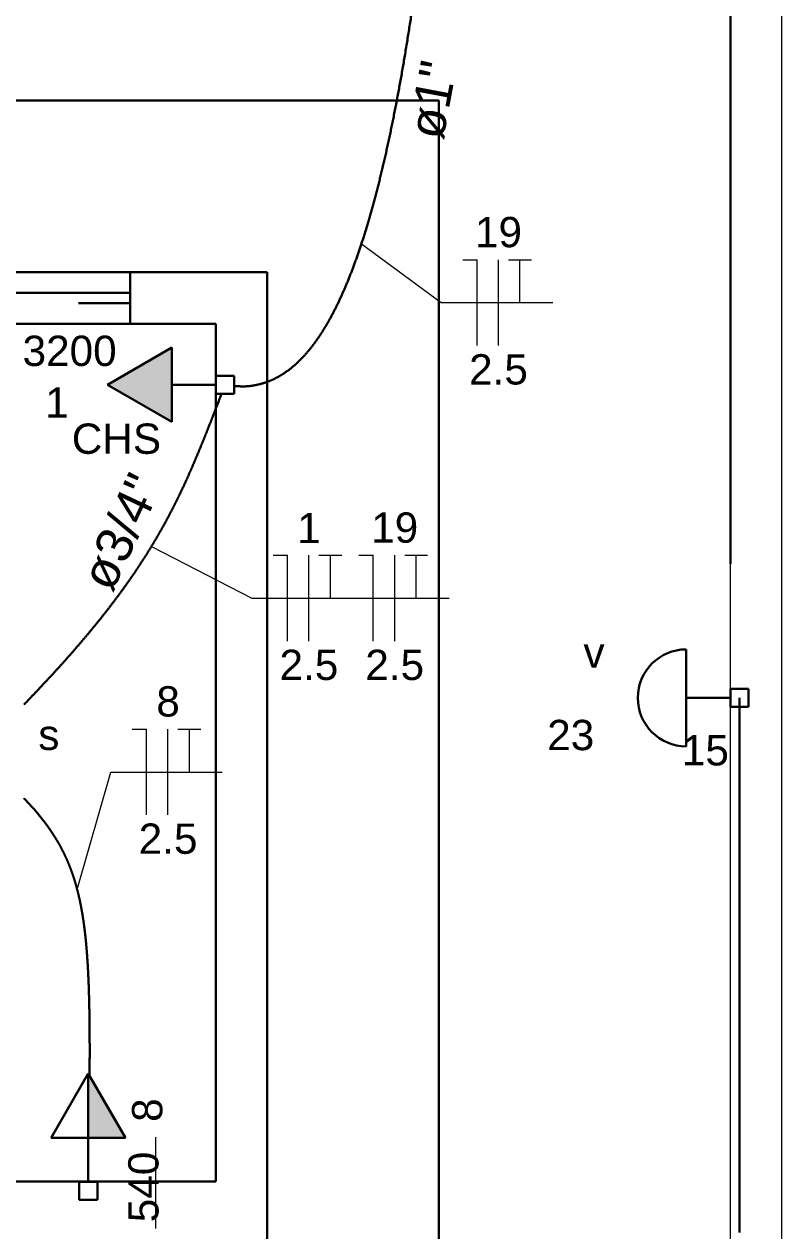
# Model space of a CAD drawing. Header units: millimetres. Extents: x 0 to 55.3, y 20.8 to 61.4.
# Drawn here: x 12.791 to 15, y 46.132 to 49.648 of the extents above; entities that cross this region are included whole.
import ezdxf

# ---------------------------------------------------------------- set-up
doc = ezdxf.new("R2010")
doc.units = ezdxf.units.MM
doc.linetypes.add('Dashed', pattern=[0.75, 0.5, -0.25])
for name, color, linetype, lineweight in [('01', 1, 'Continuous', 30), ('ARQ_-_ALV_5', 1, 'Continuous', 30), ('ARQ_-_CALÇADA', 1, 'Continuous', 30), ('ARQ_-_JANELA_2', 2, 'Continuous', 30), ('EL-Condutos', 4, 'Continuous', 30), ('EL-Fios', 2, 'Continuous', 20), ('EL-Textos_condutos', 2, 'Continuous', 20), ('EL-Textos_fios', 2, 'Continuous', 20), ('EL-Textos_pontos', 2, 'Continuous', 30), ('FINA', 8, 'Continuous', 5), ('LOTE', 7, 'Continuous', 20), ('P-SIMBOL', 3, 'Continuous', 30)]:
    doc.layers.add(name, color=color, linetype=linetype, lineweight=lineweight)
doc.styles.add('Arial', font='Arial')

msp = doc.modelspace()

# ---------------------------------------------------------------- hatches: boundary and pattern name
at = {"layer": 'P-SIMBOL', "linetype": 'Continuous'}
for points in [[(13.222402, 48.705749), (13.034902, 48.597499), (13.222402, 48.489249)], [(12.978302, 46.403199), (12.978302, 46.590699), (13.086552, 46.403199)]]:
    msp.add_hatch(color=256, dxfattribs=at).paths.add_polyline_path(points)

# ---------------------------------------------------------------- linework, layer by layer
at = {"layer": '01', "color": 1}
msp.add_line((14.850002, 51.739999), (14.850002, 48.075499), dxfattribs=at)
at = {"layer": 'ARQ_-_ALV_5'}
for p, q in [((13.100002, 48.925499), (12.200002, 48.925499)), ((13.500002, 48.925499), (13.100002, 48.925499)), ((13.500002, 46.075499), (13.500002, 48.925499)), ((12.200002, 48.775499), (13.100002, 48.775499)), ((13.350002, 48.775499), (13.100002, 48.775499)), ((13.350002, 46.275499), (13.350002, 48.775499)), ((13.350002, 46.275499), (11.950002, 46.275499))]:
    msp.add_line(p, q, dxfattribs=at)
at = {"layer": 'ARQ_-_CALÇADA', "flags": 128}
msp.add_lwpolyline([(0.150002, 35.725499), (1.000002, 35.725499), (1.000002, 48.425499), (11.300002, 48.425499), (11.300002, 49.425499), (14.000002, 49.425499), (14.000002, 34.475499), (14.850002, 34.475499)], dxfattribs=at)
at = {"layer": 'ARQ_-_JANELA_2', "linetype": 'Dashed'}
for p, q in [((13.100002, 48.775499), (13.100002, 48.925499)), ((13.100002, 48.865499), (12.200002, 48.865499)), ((12.200002, 48.835499), (13.100002, 48.835499))]:
    msp.add_line(p, q, dxfattribs=at)
at = {"layer": 'EL-Condutos', "linetype": 'Dashed', "ltscale": 7, "flags": 128}
msp.add_lwpolyline([(13.403258, 48.593786), (13.40338, 48.593779), (13.403737, 48.59376), (13.404313, 48.593729), (13.405092, 48.593688), (13.406057, 48.59364), (13.407193, 48.593584), (13.408484, 48.593523), (13.409915, 48.593458), (13.411468, 48.593391), (13.413129, 48.593322), (13.414881, 48.593255), (13.416708, 48.593189), (13.418595, 48.593127), (13.420526, 48.59307), (13.422484, 48.593019), (13.424455, 48.592976), (13.426421, 48.592943), (13.428367, 48.59292), (13.430277, 48.59291), (13.432136, 48.592914), (13.433899, 48.592932), (13.435601, 48.592965), (13.437245, 48.593011), (13.438836, 48.593072), (13.440379, 48.593145), (13.441876, 48.593232), (13.443332, 48.593331), (13.444752, 48.593443), (13.446138, 48.593567), (13.447496, 48.593702), (13.448829, 48.593849), (13.450142, 48.594006), (13.451438, 48.594174), (13.452721, 48.594352), (13.453996, 48.59454), (13.455267, 48.594738), (13.456537, 48.594945), (13.457811, 48.59516), (13.459093, 48.595384), (13.460387, 48.595616), (13.461695, 48.595856), (13.463017, 48.596104), (13.464353, 48.596359), (13.465702, 48.596623), (13.467061, 48.596895), (13.468431, 48.597174), (13.46981, 48.597463), (13.471196, 48.597759), (13.47259, 48.598064), (13.473988, 48.598377), (13.475391, 48.598699), (13.476797, 48.59903), (13.478205, 48.599369), (13.479613, 48.599718), (13.481022, 48.600075), (13.482428, 48.600441), (13.483832, 48.600817), (13.485232, 48.601201), (13.486627, 48.601595), (13.488016, 48.601999), (13.489423, 48.602419), (13.490822, 48.602849), (13.492214, 48.603288), (13.493598, 48.603737), (13.494977, 48.604196), (13.496349, 48.604664), (13.497715, 48.605142), (13.499075, 48.605628), (13.500429, 48.606124), (13.501778, 48.606629), (13.503122, 48.607143), (13.504461, 48.607666), (13.505796, 48.608198), (13.507126, 48.608739), (13.508452, 48.609289), (13.509774, 48.609847), (13.511093, 48.610414), (13.512408, 48.610989), (13.51372, 48.611573), (13.515029, 48.612165), (13.516383, 48.612787), (13.517734, 48.613419), (13.519082, 48.614059), (13.520427, 48.614708), (13.521769, 48.615365), (13.523108, 48.616031), (13.524443, 48.616706), (13.525774, 48.617389), (13.527102, 48.61808), (13.528426, 48.61878), (13.529746, 48.619488), (13.531062, 48.620204), (13.532373, 48.620928), (13.533681, 48.62166), (13.534984, 48.622401), (13.536283, 48.623149), (13.537577, 48.623905), (13.538866, 48.624669), (13.540151, 48.625441), (13.541431, 48.62622), (13.542772, 48.627048), (13.544108, 48.627885), (13.545439, 48.62873), (13.546763, 48.629583), (13.548083, 48.630445), (13.549397, 48.631314), (13.550705, 48.632191), (13.552008, 48.633076), (13.553305, 48.633968), (13.554598, 48.634868), (13.555884, 48.635776), (13.557166, 48.636691), (13.558442, 48.637614), (13.559712, 48.638543), (13.560978, 48.63948), (13.562238, 48.640424), (13.563493, 48.641375), (13.564742, 48.642332), (13.565987, 48.643297), (13.567226, 48.644268), (13.568541, 48.64531), (13.56985, 48.646359), (13.571153, 48.647416), (13.57245, 48.64848), (13.573741, 48.649551), (13.575027, 48.65063), (13.576306, 48.651715), (13.57758, 48.652807), (13.578848, 48.653906), (13.580111, 48.655011), (13.581367, 48.656123), (13.582618, 48.657242), (13.583864, 48.658367), (13.585103, 48.659498), (13.586337, 48.660635), (13.587565, 48.661779), (13.588787, 48.662929), (13.590004, 48.664085), (13.591215, 48.665246), (13.592421, 48.666413), (13.59371, 48.667674), (13.594992, 48.668941), (13.596268, 48.670215), (13.597538, 48.671495), (13.598802, 48.672781), (13.600059, 48.674074), (13.60131, 48.675372), (13.602555, 48.676676), (13.603793, 48.677986), (13.605025, 48.679302), (13.606252, 48.680624), (13.607472, 48.681951), (13.608686, 48.683284), (13.609894, 48.684622), (13.611096, 48.685966), (13.612293, 48.687315), (13.613483, 48.688669), (13.614668, 48.690028), (13.615846, 48.691392), (13.617019, 48.692761), (13.61828, 48.694245), (13.619534, 48.695735), (13.620781, 48.697231), (13.622022, 48.698731), (13.623257, 48.700237), (13.624485, 48.701749), (13.625706, 48.703265), (13.626922, 48.704787), (13.628131, 48.706313), (13.629333, 48.707845), (13.63053, 48.709381), (13.63172, 48.710923), (13.632905, 48.712469), (13.634083, 48.714019), (13.635255, 48.715574), (13.636421, 48.717134), (13.637582, 48.718698), (13.638736, 48.720266), (13.639885, 48.721839), (13.641028, 48.723415), (13.642259, 48.725127), (13.643484, 48.726844), (13.644702, 48.728566), (13.645913, 48.730292), (13.647118, 48.732023), (13.648317, 48.733758), (13.649509, 48.735497), (13.650695, 48.737241), (13.651874, 48.738989), (13.653047, 48.740742), (13.654215, 48.742498), (13.655376, 48.744259), (13.656531, 48.746023), (13.65768, 48.747791), (13.658823, 48.749564), (13.65996, 48.75134), (13.661091, 48.753119), (13.662217, 48.754903), (13.663337, 48.75669), (13.664451, 48.75848), (13.665652, 48.760425), (13.666846, 48.762373), (13.668034, 48.764325), (13.669216, 48.766281), (13.670391, 48.768241), (13.67156, 48.770205), (13.672723, 48.772172), (13.673879, 48.774143), (13.67503, 48.776118), (13.676174, 48.778096), (13.677312, 48.780078), (13.678444, 48.782063), (13.679571, 48.784052), (13.680691, 48.786044), (13.681806, 48.788039), (13.682915, 48.790037), (13.684018, 48.792038), (13.685115, 48.794043), (13.686207, 48.79605), (13.687294, 48.798061), (13.688464, 48.800242), (13.689628, 48.802426), (13.690786, 48.804613), (13.691938, 48.806804), (13.693083, 48.808998), (13.694223, 48.811195), (13.695356, 48.813395), (13.696483, 48.815598), (13.697605, 48.817805), (13.69872, 48.820014), (13.699829, 48.822226), (13.700933, 48.824441), (13.702031, 48.826659), (13.703124, 48.82888), (13.70421, 48.831104), (13.705292, 48.83333), (13.706367, 48.835559), (13.707438, 48.837791), (13.708503, 48.840025), (13.709562, 48.842261), (13.710702, 48.844683), (13.711836, 48.847107), (13.712963, 48.849534), (13.714085, 48.851964), (13.715201, 48.854397), (13.716311, 48.856832), (13.717415, 48.85927), (13.718513, 48.861711), (13.719605, 48.864154), (13.720692, 48.866599), (13.721773, 48.869048), (13.722849, 48.871498), (13.723919, 48.873951), (13.724984, 48.876407), (13.726043, 48.878864), (13.727097, 48.881324), (13.728146, 48.883787), (13.729189, 48.886251), (13.730228, 48.888718), (13.731261, 48.891187), (13.73237, 48.893853), (13.733474, 48.896522), (13.734571, 48.899194), (13.735663, 48.901868), (13.736749, 48.904544), (13.73783, 48.907222), (13.738905, 48.909903), (13.739974, 48.912586), (13.741038, 48.915271), (13.742097, 48.917958), (13.74315, 48.920647), (13.744198, 48.923338), (13.74524, 48.926032), (13.746278, 48.928727), (13.74731, 48.931425), (13.748337, 48.934124), (13.749359, 48.936825), (13.750376, 48.939529), (13.751388, 48.942234), (13.752395, 48.94494), (13.753474, 48.947857), (13.754547, 48.950775), (13.755615, 48.953696), (13.756678, 48.956619), (13.757735, 48.959543), (13.758786, 48.96247), (13.759832, 48.965398), (13.760873, 48.968328), (13.761909, 48.97126), (13.762939, 48.974194), (13.763965, 48.97713), (13.764985, 48.980067), (13.766, 48.983007), (13.767011, 48.985948), (13.768016, 48.98889), (13.769016, 48.991834), (13.770012, 48.99478), (13.771003, 48.997728), (13.771989, 49.000677), (13.77297, 49.003628), (13.774019, 49.006799), (13.775063, 49.009972), (13.776101, 49.013146), (13.777134, 49.016322), (13.778162, 49.0195), (13.779185, 49.02268), (13.780203, 49.025861), (13.781215, 49.029043), (13.782223, 49.032228), (13.783226, 49.035414), (13.784224, 49.038601), (13.785217, 49.04179), (13.786205, 49.04498), (13.787188, 49.048172), (13.788167, 49.051366), (13.789141, 49.05456), (13.790111, 49.057756), (13.791075, 49.060954), (13.792036, 49.064153), (13.792992, 49.067353), (13.794011, 49.070783), (13.795025, 49.074215), (13.796034, 49.077649), (13.797038, 49.081083), (13.798038, 49.084519), (13.799032, 49.087957), (13.800021, 49.091396), (13.801006, 49.094836), (13.801986, 49.098278), (13.802961, 49.101721), (13.803932, 49.105165), (13.804898, 49.108611), (13.805859, 49.112058), (13.806816, 49.115506), (13.807768, 49.118956), (13.808716, 49.122406), (13.80966, 49.125858), (13.810599, 49.129311), (13.811534, 49.132765), (13.812464, 49.136221), (13.813454, 49.139915), (13.814439, 49.143611), (13.815419, 49.147308), (13.816395, 49.151006), (13.817366, 49.154706), (13.818332, 49.158407), (13.819294, 49.162109), (13.820251, 49.165812), (13.821203, 49.169516), (13.822151, 49.173221), (13.823095, 49.176928), (13.824034, 49.180636), (13.824969, 49.184344), (13.825899, 49.188054), (13.826825, 49.191765), (13.827747, 49.195477), (13.828665, 49.19919), (13.829579, 49.202904), (13.830488, 49.206619), (13.831393, 49.210335), (13.832354, 49.214299), (13.833311, 49.218264), (13.834262, 49.22223), (13.83521, 49.226196), (13.836152, 49.230164), (13.837091, 49.234133), (13.838025, 49.238103), (13.838954, 49.242074), (13.83988, 49.246046), (13.840801, 49.250019), (13.841718, 49.253993), (13.84263, 49.257968), (13.843539, 49.261944), (13.844443, 49.265921), (13.845343, 49.269899), (13.846239, 49.273878), (13.847132, 49.277857), (13.84802, 49.281838), (13.848904, 49.285819), (13.849784, 49.289801), (13.850716, 49.294039), (13.851644, 49.298278), (13.852568, 49.302517), (13.853487, 49.306758), (13.854402, 49.310999), (13.855313, 49.315242), (13.85622, 49.319485), (13.857123, 49.323729), (13.858021, 49.327974), (13.858915, 49.33222), (13.859806, 49.336466), (13.860692, 49.340714), (13.861574, 49.344962), (13.862453, 49.349212), (13.863327, 49.353462), (13.864198, 49.357712), (13.865064, 49.361964), (13.865927, 49.366216), (13.866787, 49.370469), (13.867642, 49.374723), (13.868546, 49.37924), (13.869446, 49.383758), (13.870342, 49.388276), (13.871234, 49.392795), (13.872121, 49.397315), (13.873005, 49.401836), (13.873885, 49.406358), (13.87476, 49.41088), (13.875632, 49.415403), (13.8765, 49.419927), (13.877364, 49.424452), (13.878224, 49.428977), (13.879081, 49.433503), (13.879933, 49.43803), (13.880782, 49.442558), (13.881628, 49.447086), (13.882469, 49.451615), (13.883307, 49.456144), (13.884141, 49.460674), (13.884972, 49.465205), (13.885848, 49.470006), (13.886721, 49.474808), (13.887589, 49.47961), (13.888453, 49.484414), (13.889314, 49.489217), (13.890171, 49.494022), (13.891024, 49.498827), (13.891873, 49.503633), (13.892718, 49.50844), (13.89356, 49.513247), (13.894398, 49.518055), (13.895233, 49.522863), (13.896063, 49.527672), (13.896891, 49.532482), (13.897714, 49.537292), (13.898534, 49.542103), (13.899351, 49.546914), (13.900164, 49.551726), (13.900973, 49.556539), (13.901779, 49.561352), (13.902628, 49.566442), (13.903473, 49.571533), (13.904314, 49.576624), (13.905152, 49.581716), (13.905986, 49.586809), (13.906816, 49.591902), (13.907643, 49.596996), (13.908465, 49.60209), (13.909285, 49.607185), (13.910101, 49.612281), (13.910913, 49.617377), (13.911722, 49.622474), (13.912527, 49.627571), (13.913329, 49.632669), (13.914127, 49.637767), (13.914922, 49.642866), (13.915714, 49.647966), (13.916503, 49.653066), (13.917288, 49.658167), (13.918069, 49.663268), (13.918891, 49.668654), (13.919709, 49.674039), (13.920524, 49.679426), (13.921335, 49.684812), (13.922142, 49.6902), (13.922946, 49.695588), (13.923747, 49.700976), (13.924544, 49.706365), (13.925337, 49.711754), (13.926127, 49.717144), (13.926914, 49.722534), (13.927698, 49.727925), (13.928478, 49.733316), (13.929255, 49.738707), (13.930028, 49.744098), (13.930798, 49.74949), (13.931565, 49.754882), (13.932329, 49.760274), (13.93309, 49.765666), (13.933847, 49.771058), (13.934642, 49.776741), (13.935433, 49.782423), (13.936221, 49.788106), (13.937006, 49.793789), (13.937787, 49.799472), (13.938564, 49.805156), (13.939339, 49.810841), (13.94011, 49.816526), (13.940878, 49.822212), (13.941642, 49.827899), (13.942404, 49.833586), (13.943162, 49.839275), (13.943917, 49.844965), (13.944669, 49.850655), (13.945418, 49.856347), (13.946164, 49.86204), (13.946907, 49.867735), (13.947647, 49.873431), (13.948384, 49.879128), (13.949118, 49.884827), (13.949887, 49.890823), (13.950653, 49.896822), (13.951416, 49.902821), (13.952176, 49.908821), (13.952932, 49.914822), (13.953685, 49.920823), (13.954435, 49.926824), (13.955182, 49.932824), (13.955925, 49.938823), (13.956665, 49.944822), (13.957402, 49.950819), (13.958136, 49.956814), (13.958866, 49.962808), (13.959593, 49.968799), (13.960317, 49.974787), (13.961038, 49.980772), (13.961755, 49.986754), (13.962469, 49.992733), (13.96318, 49.998707), (13.963888, 50.004678), (13.964627, 50.010944), (13.965363, 50.017207), (13.966096, 50.023467), (13.966826, 50.029726), (13.967552, 50.035985), (13.968276, 50.042245), (13.968996, 50.048508), (13.969714, 50.054774), (13.970429, 50.061045), (13.971142, 50.067323), (13.971852, 50.073608), (13.97256, 50.079902), (13.973266, 50.086205), (13.97397, 50.09252), (13.974673, 50.098848), (13.975373, 50.105189), (13.976072, 50.111545), (13.976769, 50.117917), (13.977465, 50.124307), (13.97816, 50.130716), (13.978888, 50.137458), (13.979614, 50.144218), (13.980338, 50.150989), (13.981059, 50.157767), (13.981778, 50.164547), (13.982493, 50.171324), (13.983205, 50.178093), (13.983913, 50.184848), (13.984616, 50.191585), (13.985315, 50.198299), (13.986008, 50.204984), (13.986695, 50.211636), (13.987377, 50.21825), (13.988051, 50.22482), (13.988719, 50.231342), (13.98938, 50.23781), (13.990033, 50.244219), (13.990678, 50.250565), (13.991314, 50.256842), (13.991942, 50.263046), (13.992589, 50.269464), (13.993228, 50.275815), (13.99386, 50.282121), (13.994488, 50.288401), (13.995111, 50.294674), (13.995734, 50.300962), (13.996356, 50.307285), (13.99698, 50.313662), (13.997607, 50.320114), (13.99824, 50.32666), (13.99888, 50.333322), (13.999529, 50.340119), (14.000188, 50.347071), (14.000859, 50.354198), (14.001544, 50.361521), (14.002244, 50.369059), (14.002962, 50.376833), (14.003699, 50.384864), (14.004457, 50.39317), (14.005237, 50.401772), (14.006078, 50.411093), (14.006938, 50.420679), (14.007812, 50.430451), (14.008691, 50.440328), (14.00957, 50.450229), (14.010441, 50.460075), (14.011298, 50.469784), (14.012134, 50.479276), (14.012942, 50.488471), (14.013716, 50.497288), (14.014448, 50.505647), (14.015132, 50.513468), (14.015761, 50.52067), (14.016328, 50.527173), (14.016826, 50.532896), (14.017249, 50.537758), (14.01759, 50.54168), (14.017842, 50.544581), (14.017998, 50.546381), (14.018052, 50.546999)], dxfattribs=at)
at = {"layer": 'EL-Condutos', "linetype": 'Continuous', "flags": 128}
for points in [[(12.791012, 47.665876), (12.793373, 47.6683), (12.79565, 47.670642), (12.797851, 47.672908), (12.799979, 47.675104), (12.802041, 47.677235), (12.804043, 47.679307), (12.805989, 47.681326), (12.807886, 47.683297), (12.809738, 47.685225), (12.811552, 47.687117), (12.813333, 47.688977), (12.815087, 47.690813), (12.816819, 47.692628), (12.818535, 47.69443), (12.82024, 47.696223), (12.821941, 47.698013), (12.823641, 47.699806), (12.825348, 47.701607), (12.827066, 47.703423), (12.828802, 47.705258), (12.830485, 47.707039), (12.832188, 47.708842), (12.833908, 47.710665), (12.835646, 47.712507), (12.837398, 47.714367), (12.839165, 47.716243), (12.840944, 47.718133), (12.842734, 47.720037), (12.844534, 47.721953), (12.846342, 47.72388), (12.848156, 47.725816), (12.849977, 47.727759), (12.851801, 47.729709), (12.853628, 47.731664), (12.855456, 47.733622), (12.857283, 47.735583), (12.85911, 47.737544), (12.860933, 47.739504), (12.862751, 47.741462), (12.864564, 47.743417), (12.866295, 47.745287), (12.86802, 47.747152), (12.869739, 47.749013), (12.871453, 47.750871), (12.873161, 47.752726), (12.874864, 47.754578), (12.876562, 47.756428), (12.878257, 47.758276), (12.879947, 47.760122), (12.881634, 47.761967), (12.883317, 47.763811), (12.884998, 47.765654), (12.886676, 47.767498), (12.888352, 47.769341), (12.890027, 47.771185), (12.891699, 47.77303), (12.893371, 47.774876), (12.895042, 47.776723), (12.896712, 47.778573), (12.898382, 47.780424), (12.899984, 47.782203), (12.901587, 47.783984), (12.903189, 47.785767), (12.904791, 47.787553), (12.906393, 47.78934), (12.907995, 47.79113), (12.909596, 47.792921), (12.911197, 47.794715), (12.912798, 47.79651), (12.914397, 47.798307), (12.915996, 47.800105), (12.917595, 47.801906), (12.919192, 47.803707), (12.920788, 47.80551), (12.922383, 47.807314), (12.923977, 47.809119), (12.92557, 47.810926), (12.927161, 47.812733), (12.928751, 47.814542), (12.930339, 47.816351), (12.931861, 47.818088), (12.933382, 47.819826), (12.934902, 47.821565), (12.93642, 47.823305), (12.937937, 47.825045), (12.939452, 47.826786), (12.940966, 47.828529), (12.942478, 47.830272), (12.943989, 47.832016), (12.945498, 47.833761), (12.947006, 47.835506), (12.948512, 47.837253), (12.950018, 47.839001), (12.951521, 47.84075), (12.953024, 47.8425), (12.954525, 47.844251), (12.956025, 47.846004), (12.957523, 47.847757), (12.95902, 47.849512), (12.960516, 47.851268), (12.961952, 47.852956), (12.963387, 47.854645), (12.964821, 47.856336), (12.966253, 47.858027), (12.967684, 47.85972), (12.969114, 47.861413), (12.970543, 47.863108), (12.97197, 47.864805), (12.973397, 47.866502), (12.974822, 47.8682), (12.976245, 47.8699), (12.977668, 47.8716), (12.979089, 47.873302), (12.980508, 47.875005), (12.981927, 47.876709), (12.983344, 47.878414), (12.984759, 47.88012), (12.986174, 47.881828), (12.987587, 47.883536), (12.988998, 47.885246), (12.990354, 47.886891), (12.991709, 47.888538), (12.993063, 47.890185), (12.994415, 47.891834), (12.995766, 47.893483), (12.997116, 47.895134), (12.998464, 47.896785), (12.999811, 47.898438), (13.001157, 47.900092), (13.002501, 47.901747), (13.003844, 47.903403), (13.005185, 47.90506), (13.006525, 47.906718), (13.007864, 47.908377), (13.009201, 47.910038), (13.010537, 47.911699), (13.011872, 47.913362), (13.013205, 47.915026), (13.014537, 47.91669), (13.015867, 47.918356), (13.017147, 47.919962), (13.018426, 47.921568), (13.019703, 47.923176), (13.020979, 47.924785), (13.022253, 47.926394), (13.023527, 47.928005), (13.024798, 47.929617), (13.026069, 47.93123), (13.027338, 47.932844), (13.028606, 47.934459), (13.029872, 47.936075), (13.031137, 47.937693), (13.032401, 47.939311), (13.033663, 47.94093), (13.034924, 47.942551), (13.036183, 47.944173), (13.037441, 47.945795), (13.038698, 47.947419), (13.039953, 47.949044), (13.041206, 47.95067), (13.042414, 47.95224), (13.043621, 47.95381), (13.044826, 47.955382), (13.046029, 47.956954), (13.047232, 47.958528), (13.048433, 47.960102), (13.049632, 47.961678), (13.05083, 47.963255), (13.052027, 47.964832), (13.053223, 47.966411), (13.054417, 47.967991), (13.055609, 47.969572), (13.0568, 47.971154), (13.05799, 47.972737), (13.059179, 47.974321), (13.060365, 47.975907), (13.061551, 47.977493), (13.062735, 47.97908), (13.063917, 47.980669), (13.065098, 47.982258), (13.066238, 47.983795), (13.067377, 47.985333), (13.068514, 47.986872), (13.069649, 47.988412), (13.070783, 47.989953), (13.071916, 47.991495), (13.073048, 47.993038), (13.074178, 47.994582), (13.075306, 47.996127), (13.076434, 47.997673), (13.077559, 47.999221), (13.078684, 48.000769), (13.079807, 48.002318), (13.080928, 48.003868), (13.082048, 48.00542), (13.083167, 48.006972), (13.084284, 48.008525), (13.085399, 48.01008), (13.086514, 48.011635), (13.087626, 48.013192), (13.088702, 48.0147), (13.089777, 48.016209), (13.09085, 48.017719), (13.091921, 48.01923), (13.092992, 48.020742), (13.09406, 48.022255), (13.095128, 48.023769), (13.096194, 48.025284), (13.097258, 48.0268), (13.098321, 48.028317), (13.099383, 48.029835), (13.100443, 48.031354), (13.101502, 48.032874), (13.10256, 48.034395), (13.103615, 48.035917), (13.10467, 48.03744), (13.105723, 48.038964), (13.106774, 48.040489), (13.107824, 48.042015), (13.108873, 48.043542), (13.109889, 48.045025), (13.110903, 48.046508), (13.111917, 48.047993), (13.112928, 48.049479), (13.113939, 48.050965), (13.114948, 48.052453), (13.115955, 48.053941), (13.116961, 48.055431), (13.117966, 48.056921), (13.118969, 48.058413), (13.119971, 48.059905), (13.120971, 48.061398), (13.12197, 48.062892), (13.122967, 48.064388), (13.123963, 48.065884), (13.124958, 48.067381), (13.125951, 48.068879), (13.126943, 48.070378), (13.127933, 48.071879), (13.128921, 48.07338), (13.129881, 48.074841), (13.13084, 48.076303), (13.131798, 48.077766), (13.132753, 48.079229), (13.133708, 48.080694), (13.134661, 48.08216), (13.135613, 48.083626), (13.136563, 48.085094), (13.137512, 48.086562), (13.138459, 48.088031), (13.139405, 48.089502), (13.14035, 48.090973), (13.141293, 48.092445), (13.142235, 48.093918), (13.143175, 48.095392), (13.144114, 48.096867), (13.145051, 48.098343), (13.145987, 48.099819), (13.146921, 48.101297), (13.147854, 48.102776), (13.148762, 48.104219), (13.14967, 48.105662), (13.150575, 48.107107), (13.151479, 48.108553), (13.152382, 48.109999), (13.153284, 48.111447), (13.154184, 48.112895), (13.155082, 48.114344), (13.155979, 48.115794), (13.156875, 48.117245), (13.15777, 48.118696), (13.158662, 48.120149), (13.159554, 48.121603), (13.160444, 48.123057), (13.161333, 48.124512), (13.16222, 48.125968), (13.163106, 48.127425), (13.16399, 48.128883), (13.164873, 48.130342), (13.165754, 48.131801), (13.166615, 48.13323), (13.167474, 48.134659), (13.168332, 48.136089), (13.169189, 48.13752), (13.170044, 48.138952), (13.170898, 48.140385), (13.17175, 48.141818), (13.172602, 48.143252), (13.173451, 48.144687), (13.174299, 48.146123), (13.175146, 48.14756), (13.175992, 48.148998), (13.176836, 48.150436), (13.177678, 48.151875), (13.17852, 48.153315), (13.17936, 48.154756), (13.180198, 48.156198), (13.181035, 48.15764), (13.181871, 48.159083), (13.182705, 48.160527), (13.183522, 48.161945), (13.184338, 48.163363), (13.185152, 48.164783), (13.185965, 48.166202), (13.186777, 48.167623), (13.187587, 48.169045), (13.188396, 48.170467), (13.189204, 48.17189), (13.19001, 48.173314), (13.190815, 48.174738), (13.191618, 48.176163), (13.192421, 48.177589), (13.193221, 48.179016), (13.194021, 48.180444), (13.194819, 48.181872), (13.195616, 48.183301), (13.196411, 48.184731), (13.197205, 48.186162), (13.197998, 48.187593), (13.198789, 48.189025), (13.199566, 48.190436), (13.200343, 48.191846), (13.201117, 48.193258), (13.201891, 48.194671), (13.202663, 48.196084), (13.203434, 48.197498), (13.204204, 48.198912), (13.204972, 48.200327), (13.205739, 48.201743), (13.206504, 48.20316), (13.207269, 48.204578), (13.208032, 48.205996), (13.208794, 48.207414), (13.209554, 48.208834), (13.210313, 48.210254), (13.211071, 48.211675), (13.211827, 48.213097), (13.212583, 48.214519), (13.213336, 48.215942), (13.214089, 48.217366), (13.214831, 48.218772), (13.215572, 48.220179), (13.216311, 48.221587), (13.217049, 48.222996), (13.217786, 48.224405), (13.218521, 48.225815), (13.219256, 48.227225), (13.219989, 48.228636), (13.220721, 48.230048), (13.221451, 48.23146), (13.22218, 48.232874), (13.222908, 48.234287), (13.223635, 48.235702), (13.224361, 48.237117), (13.225085, 48.238532), (13.225808, 48.239948), (13.22653, 48.241365), (13.227251, 48.242783), (13.22797, 48.244201), (13.228688, 48.24562), (13.229399, 48.247026), (13.230108, 48.248433), (13.230816, 48.249841), (13.231522, 48.251249), (13.232228, 48.252657), (13.232932, 48.254067), (13.233635, 48.255477), (13.234337, 48.256887), (13.235038, 48.258298), (13.235738, 48.25971), (13.236436, 48.261122), (13.237133, 48.262535), (13.237829, 48.263949), (13.238524, 48.265363), (13.239218, 48.266777), (13.239911, 48.268192), (13.240602, 48.269608), (13.241292, 48.271024), (13.241982, 48.272441), (13.242669, 48.273859), (13.243352, 48.275268), (13.244034, 48.276679), (13.244715, 48.278089), (13.245394, 48.279501), (13.246072, 48.280913), (13.246749, 48.282325), (13.247426, 48.283738), (13.248101, 48.285151), (13.248774, 48.286565), (13.249447, 48.28798), (13.250119, 48.289395), (13.25079, 48.29081), (13.251459, 48.292226), (13.252127, 48.293643), (13.252795, 48.29506), (13.253461, 48.296478), (13.254126, 48.297896), (13.25479, 48.299314), (13.255454, 48.300734), (13.256116, 48.302153), (13.256775, 48.30357), (13.257433, 48.304987), (13.25809, 48.306405), (13.258747, 48.307823), (13.259402, 48.309241), (13.260056, 48.31066), (13.260709, 48.31208), (13.261361, 48.3135), (13.262013, 48.31492), (13.262663, 48.316341), (13.263312, 48.317762), (13.26396, 48.319184), (13.264607, 48.320606), (13.265253, 48.322029), (13.265898, 48.323452), (13.266542, 48.324876), (13.267186, 48.3263), (13.267828, 48.327724), (13.268469, 48.329149), (13.269109, 48.330574), (13.269749, 48.332002), (13.270388, 48.333429), (13.271026, 48.334857), (13.271663, 48.336285), (13.2723, 48.337714), (13.272935, 48.339143), (13.273569, 48.340573), (13.274203, 48.342003), (13.274835, 48.343433), (13.275467, 48.344864), (13.276097, 48.346295), (13.276727, 48.347726), (13.277356, 48.349158), (13.277984, 48.350591), (13.278611, 48.352024), (13.279237, 48.353457), (13.279863, 48.35489), (13.280487, 48.356324), (13.281111, 48.357759), (13.281734, 48.359194), (13.282359, 48.360635), (13.282983, 48.362076), (13.283606, 48.363518), (13.284228, 48.364961), (13.284849, 48.366404), (13.28547, 48.367847), (13.286089, 48.36929), (13.286708, 48.370734), (13.287326, 48.372178), (13.287943, 48.373622), (13.28856, 48.375067), (13.289175, 48.376512), (13.28979, 48.377957), (13.290404, 48.379403), (13.291018, 48.380849), (13.29163, 48.382295), (13.292242, 48.383741), (13.292853, 48.385188), (13.293463, 48.386634), (13.294072, 48.388082), (13.294685, 48.38954), (13.295298, 48.390998), (13.295909, 48.392456), (13.29652, 48.393915), (13.29713, 48.395374), (13.29774, 48.396834), (13.298349, 48.398294), (13.298957, 48.399754), (13.299564, 48.401214), (13.300171, 48.402675), (13.300777, 48.404136), (13.301383, 48.405598), (13.301988, 48.40706), (13.302592, 48.408523), (13.303196, 48.409986), (13.303799, 48.41145), (13.304402, 48.412914), (13.305004, 48.414378), (13.305606, 48.415844), (13.306207, 48.417309), (13.306814, 48.418791), (13.307421, 48.420274), (13.308026, 48.421756), (13.308632, 48.423239), (13.309237, 48.424723), (13.309841, 48.426206), (13.310444, 48.42769), (13.311047, 48.429174), (13.31165, 48.430657), (13.312251, 48.432141), (13.312852, 48.433624), (13.313452, 48.435107), (13.314051, 48.436589), (13.314649, 48.438071), (13.315247, 48.439553), (13.315844, 48.441034), (13.316439, 48.442514), (13.317034, 48.443993), (13.317628, 48.445471), (13.318221, 48.446948), (13.318821, 48.448444), (13.31942, 48.44994), (13.320019, 48.451434), (13.320616, 48.452929), (13.321214, 48.454424), (13.32181, 48.455919), (13.322407, 48.457415), (13.323004, 48.458912), (13.3236, 48.46041), (13.324197, 48.46191), (13.324793, 48.463412), (13.325391, 48.464916), (13.325988, 48.466423), (13.326587, 48.467933), (13.327186, 48.469446), (13.327786, 48.470962), (13.328387, 48.472482), (13.328989, 48.474007), (13.329593, 48.475535), (13.330198, 48.477069), (13.330814, 48.478632), (13.331431, 48.4802), (13.332049, 48.48177), (13.332667, 48.483342), (13.333286, 48.484915), (13.333903, 48.486486), (13.334519, 48.488056), (13.335134, 48.489623), (13.335746, 48.491185), (13.336356, 48.492742), (13.336963, 48.494292), (13.337567, 48.495834), (13.338167, 48.497367), (13.338762, 48.498889), (13.339353, 48.500401), (13.339939, 48.501899), (13.340518, 48.503384), (13.341092, 48.504853), (13.341659, 48.506307), (13.342219, 48.507742), (13.342783, 48.509187), (13.34334, 48.510617), (13.343893, 48.512037), (13.344444, 48.513452), (13.344994, 48.514865), (13.345546, 48.516281), (13.3461, 48.517706), (13.346658, 48.519143), (13.347223, 48.520598), (13.347797, 48.522074), (13.34838, 48.523577), (13.348975, 48.52511), (13.349583, 48.526679), (13.350207, 48.528288), (13.350848, 48.529942), (13.351507, 48.531645), (13.352187, 48.533402), (13.35289, 48.535217), (13.353617, 48.537095), (13.354369, 48.53904), (13.355165, 48.541098), (13.355983, 48.543214), (13.356816, 48.545369), (13.357658, 48.547547), (13.358502, 48.54973), (13.35934, 48.551899), (13.360166, 48.554038), (13.360974, 48.556129), (13.361756, 48.558153), (13.362506, 48.560095), (13.363217, 48.561935), (13.363882, 48.563656), (13.364494, 48.565241), (13.365046, 48.566672), (13.365532, 48.567931), (13.365945, 48.569), (13.366278, 48.569863), (13.366525, 48.570501), (13.366678, 48.570897), (13.36673, 48.571033)], [(14.876302, 46.127701), (14.876302, 46.135078), (14.876302, 46.14284), (14.876302, 46.150603), (14.876302, 46.158365), (14.876302, 46.166128), (14.876302, 46.17389), (14.876302, 46.181652), (14.876302, 46.189415), (14.876302, 46.197177), (14.876302, 46.20494), (14.876302, 46.212702), (14.876302, 46.220465), (14.876302, 46.228227), (14.876302, 46.23599), (14.876302, 46.243752), (14.876302, 46.251515), (14.876302, 46.259278), (14.876302, 46.267041), (14.876302, 46.274804), (14.876302, 46.282567), (14.876302, 46.29033), (14.876302, 46.298534), (14.876302, 46.306738), (14.876302, 46.314942), (14.876302, 46.323147), (14.876302, 46.331351), (14.876302, 46.339555), (14.876302, 46.347759), (14.876302, 46.355963), (14.876302, 46.364167), (14.876302, 46.372371), (14.876302, 46.380575), (14.876302, 46.388778), (14.876302, 46.396982), (14.876302, 46.405185), (14.876302, 46.413387), (14.876302, 46.42159), (14.876302, 46.429792), (14.876302, 46.437994), (14.876302, 46.446195), (14.876302, 46.454396), (14.876302, 46.463092), (14.876302, 46.471788), (14.876302, 46.480483), (14.876302, 46.489178), (14.876302, 46.497873), (14.876302, 46.506568), (14.876302, 46.515263), (14.876302, 46.523959), (14.876302, 46.532655), (14.876302, 46.541352), (14.876302, 46.550049), (14.876302, 46.558747), (14.876302, 46.567446), (14.876302, 46.576145), (14.876302, 46.584846), (14.876302, 46.593549), (14.876302, 46.602252), (14.876302, 46.610957), (14.876302, 46.619663), (14.876302, 46.628371), (14.876302, 46.637632), (14.876302, 46.646894), (14.876302, 46.656158), (14.876302, 46.665422), (14.876302, 46.674686), (14.876302, 46.683949), (14.876302, 46.693212), (14.876302, 46.702474), (14.876302, 46.711734), (14.876302, 46.720992), (14.876302, 46.730247), (14.876302, 46.7395), (14.876302, 46.748748), (14.876302, 46.757993), (14.876302, 46.767233), (14.876302, 46.776468), (14.876302, 46.785698), (14.876302, 46.794922), (14.876302, 46.804139), (14.876302, 46.81335), (14.876302, 46.823156), (14.876302, 46.832955), (14.876302, 46.84275), (14.876302, 46.852542), (14.876302, 46.862333), (14.876302, 46.872126), (14.876302, 46.881922), (14.876302, 46.891723), (14.876302, 46.901532), (14.876302, 46.911349), (14.876302, 46.921176), (14.876302, 46.931017), (14.876302, 46.940872), (14.876302, 46.950744), (14.876302, 46.960634), (14.876302, 46.970544), (14.876302, 46.980477), (14.876302, 46.990434), (14.876302, 47.000417), (14.876302, 47.010427), (14.876302, 47.021139), (14.876302, 47.031878), (14.876302, 47.042634), (14.876302, 47.053402), (14.876302, 47.064171), (14.876302, 47.074936), (14.876302, 47.085687), (14.876302, 47.096418), (14.876302, 47.107119), (14.876302, 47.117785), (14.876302, 47.128405), (14.876302, 47.138974), (14.876302, 47.149482), (14.876302, 47.159922), (14.876302, 47.170287), (14.876302, 47.180568), (14.876302, 47.190757), (14.876302, 47.200847), (14.876302, 47.21083), (14.876302, 47.220698), (14.876302, 47.231107), (14.876302, 47.241409), (14.876302, 47.251635), (14.876302, 47.261819), (14.876302, 47.271991), (14.876302, 47.282185), (14.876302, 47.292432), (14.876302, 47.302766), (14.876302, 47.313218), (14.876302, 47.323821), (14.876302, 47.334607), (14.876302, 47.345609), (14.876302, 47.356858), (14.876302, 47.368388), (14.876302, 47.38023), (14.876302, 47.392416), (14.876302, 47.40498), (14.876302, 47.417953), (14.876302, 47.431368), (14.876302, 47.445257), (14.876302, 47.460629), (14.876302, 47.476445), (14.876302, 47.492573), (14.876302, 47.50888), (14.876302, 47.525231), (14.876302, 47.541493), (14.876302, 47.557534), (14.876302, 47.573219), (14.876302, 47.588416), (14.876302, 47.60299), (14.876302, 47.61681), (14.876302, 47.629741), (14.876302, 47.64165), (14.876302, 47.652404), (14.876302, 47.661869), (14.876302, 47.669912), (14.876302, 47.6764), (14.876302, 47.681199), (14.876302, 47.684177), (14.876302, 47.685199)], [(12.791098, 47.392891), (12.791947, 47.39199), (12.792804, 47.391079), (12.793639, 47.390189), (12.794485, 47.389288), (12.795338, 47.388376), (12.7962, 47.387454), (12.797069, 47.386523), (12.797944, 47.385583), (12.798825, 47.384636), (12.799712, 47.383681), (12.800602, 47.38272), (12.801496, 47.381753), (12.802393, 47.380781), (12.803292, 47.379804), (12.804192, 47.378824), (12.805093, 47.377841), (12.805994, 47.376855), (12.806894, 47.375868), (12.807792, 47.374879), (12.808689, 47.37389), (12.809582, 47.372902), (12.810472, 47.371915), (12.811328, 47.370961), (12.812181, 47.370009), (12.813029, 47.369058), (12.813874, 47.368109), (12.814716, 47.36716), (12.815555, 47.366212), (12.81639, 47.365264), (12.817222, 47.364317), (12.818052, 47.36337), (12.818879, 47.362422), (12.819703, 47.361475), (12.820525, 47.360527), (12.821345, 47.359579), (12.822164, 47.35863), (12.82298, 47.35768), (12.823795, 47.356729), (12.824608, 47.355776), (12.82542, 47.354822), (12.826231, 47.353867), (12.827041, 47.352909), (12.827827, 47.351977), (12.828612, 47.351044), (12.829397, 47.350108), (12.83018, 47.349171), (12.830963, 47.348232), (12.831744, 47.347291), (12.832525, 47.346349), (12.833304, 47.345405), (12.834082, 47.344459), (12.834859, 47.343512), (12.835635, 47.342563), (12.836409, 47.341613), (12.837182, 47.340661), (12.837953, 47.339708), (12.838723, 47.338753), (12.839491, 47.337797), (12.840258, 47.33684), (12.841023, 47.335882), (12.841786, 47.334922), (12.842547, 47.333961), (12.843288, 47.333023), (12.844027, 47.332084), (12.844764, 47.331143), (12.845499, 47.330202), (12.846233, 47.329259), (12.846964, 47.328315), (12.847694, 47.32737), (12.848423, 47.326424), (12.849149, 47.325477), (12.849874, 47.324528), (12.850597, 47.323578), (12.851318, 47.322627), (12.852037, 47.321675), (12.852754, 47.320721), (12.85347, 47.319766), (12.854184, 47.31881), (12.854896, 47.317852), (12.855606, 47.316893), (12.856315, 47.315932), (12.857022, 47.314971), (12.857713, 47.314027), (12.858402, 47.313081), (12.85909, 47.312135), (12.859776, 47.311187), (12.86046, 47.310237), (12.861142, 47.309286), (12.861822, 47.308334), (12.862501, 47.307381), (12.863178, 47.306426), (12.863853, 47.30547), (12.864526, 47.304513), (12.865197, 47.303554), (12.865867, 47.302594), (12.866534, 47.301633), (12.8672, 47.30067), (12.867864, 47.299706), (12.868526, 47.298741), (12.869185, 47.297774), (12.869843, 47.296806), (12.870499, 47.295837), (12.871144, 47.29488), (12.871786, 47.293922), (12.872427, 47.292963), (12.873066, 47.292002), (12.873702, 47.29104), (12.874337, 47.290077), (12.87497, 47.289113), (12.875601, 47.288147), (12.87623, 47.28718), (12.876856, 47.286212), (12.877481, 47.285242), (12.878104, 47.284272), (12.878725, 47.283299), (12.879343, 47.282326), (12.87996, 47.281351), (12.880575, 47.280375), (12.881187, 47.279398), (12.881798, 47.278419), (12.882406, 47.277439), (12.883013, 47.276458), (12.883612, 47.275484), (12.884209, 47.274509), (12.884804, 47.273532), (12.885397, 47.272554), (12.885988, 47.271574), (12.886576, 47.270594), (12.887163, 47.269612), (12.887748, 47.268629), (12.88833, 47.267645), (12.88891, 47.266659), (12.889489, 47.265672), (12.890065, 47.264684), (12.890639, 47.263695), (12.89121, 47.262704), (12.89178, 47.261712), (12.892348, 47.260719), (12.892913, 47.259725), (12.893476, 47.25873), (12.894037, 47.257733), (12.894596, 47.256735), (12.895151, 47.255738), (12.895704, 47.254739), (12.896255, 47.25374), (12.896804, 47.252739), (12.89735, 47.251737), (12.897895, 47.250734), (12.898437, 47.24973), (12.898977, 47.248724), (12.899515, 47.247717), (12.90005, 47.246709), (12.900583, 47.2457), (12.901114, 47.24469), (12.901643, 47.243678), (12.90217, 47.242666), (12.902694, 47.241652), (12.903216, 47.240637), (12.903736, 47.239621), (12.904253, 47.238604), (12.904769, 47.237585), (12.905282, 47.236566), (12.905795, 47.23554), (12.906305, 47.234514), (12.906814, 47.233486), (12.90732, 47.232458), (12.907824, 47.231428), (12.908325, 47.230397), (12.908824, 47.229365), (12.909321, 47.228332), (12.909816, 47.227298), (12.910308, 47.226262), (12.910798, 47.225226), (12.911286, 47.224188), (12.911771, 47.22315), (12.912254, 47.22211), (12.912735, 47.221069), (12.913214, 47.220028), (12.91369, 47.218985), (12.914164, 47.217941), (12.914635, 47.216896), (12.915104, 47.21585), (12.915576, 47.214791), (12.916046, 47.213732), (12.916513, 47.212671), (12.916978, 47.211609), (12.917441, 47.210547), (12.917901, 47.209483), (12.918359, 47.208418), (12.918814, 47.207352), (12.919267, 47.206285), (12.919718, 47.205218), (12.920167, 47.204149), (12.920613, 47.203079), (12.921056, 47.202008), (12.921498, 47.200937), (12.921937, 47.199864), (12.922373, 47.19879), (12.922808, 47.197716), (12.92324, 47.19664), (12.92367, 47.195564), (12.924097, 47.194487), (12.924529, 47.19339), (12.924959, 47.192292), (12.925387, 47.191193), (12.925812, 47.190093), (12.926235, 47.188992), (12.926655, 47.187891), (12.927073, 47.186788), (12.927489, 47.185684), (12.927902, 47.18458), (12.928313, 47.183475), (12.928722, 47.182369), (12.929128, 47.181262), (12.929532, 47.180154), (12.929933, 47.179045), (12.930332, 47.177936), (12.930729, 47.176825), (12.931124, 47.175714), (12.931516, 47.174602), (12.931906, 47.173489), (12.932293, 47.172375), (12.932687, 47.171235), (12.933079, 47.170094), (12.933468, 47.168951), (12.933855, 47.167808), (12.93424, 47.166664), (12.934622, 47.16552), (12.935002, 47.164374), (12.935379, 47.163228), (12.935754, 47.162081), (12.936127, 47.160933), (12.936497, 47.159785), (12.936865, 47.158636), (12.937231, 47.157486), (12.937595, 47.156335), (12.937956, 47.155183), (12.938314, 47.154031), (12.938671, 47.152878), (12.939025, 47.151725), (12.939377, 47.15057), (12.939726, 47.149415), (12.940084, 47.148226), (12.940439, 47.147036), (12.940791, 47.145846), (12.941141, 47.144655), (12.941489, 47.143463), (12.941835, 47.14227), (12.942178, 47.141077), (12.942519, 47.139883), (12.942857, 47.138688), (12.943193, 47.137493), (12.943527, 47.136297), (12.943859, 47.1351), (12.944188, 47.133903), (12.944515, 47.132705), (12.94484, 47.131507), (12.945162, 47.130308), (12.945483, 47.129108), (12.945801, 47.127908), (12.946116, 47.126707), (12.94643, 47.125506), (12.946752, 47.124263), (12.947072, 47.12302), (12.947389, 47.121776), (12.947704, 47.120531), (12.948016, 47.119286), (12.948327, 47.118041), (12.948635, 47.116795), (12.948941, 47.115548), (12.949244, 47.114301), (12.949545, 47.113053), (12.949845, 47.111804), (12.950141, 47.110555), (12.950436, 47.109306), (12.950729, 47.108056), (12.951019, 47.106806), (12.951307, 47.105555), (12.951593, 47.104303), (12.951877, 47.103051), (12.952158, 47.101799), (12.952438, 47.100546), (12.952726, 47.099245), (12.953011, 47.097943), (12.953295, 47.096641), (12.953576, 47.095338), (12.953855, 47.094035), (12.954132, 47.092731), (12.954407, 47.091427), (12.954679, 47.090123), (12.954949, 47.088818), (12.955217, 47.087512), (12.955483, 47.086206), (12.955747, 47.0849), (12.956009, 47.083593), (12.956269, 47.082286), (12.956526, 47.080979), (12.956782, 47.079671), (12.957035, 47.078362), (12.957286, 47.077053), (12.957536, 47.075744), (12.957783, 47.074435), (12.958039, 47.07307), (12.958292, 47.071705), (12.958543, 47.07034), (12.958792, 47.068974), (12.959039, 47.067608), (12.959284, 47.066241), (12.959527, 47.064874), (12.959767, 47.063507), (12.960006, 47.062139), (12.960243, 47.060771), (12.960477, 47.059402), (12.96071, 47.058034), (12.96094, 47.056665), (12.961169, 47.055295), (12.961395, 47.053925), (12.96162, 47.052555), (12.961843, 47.051185), (12.962063, 47.049814), (12.962282, 47.048443), (12.962499, 47.047072), (12.962724, 47.045639), (12.962946, 47.044205), (12.963167, 47.042772), (12.963385, 47.041338), (12.963602, 47.039904), (12.963816, 47.038469), (12.964029, 47.037034), (12.96424, 47.035599), (12.964448, 47.034164), (12.964655, 47.032728), (12.96486, 47.031292), (12.965063, 47.029856), (12.965264, 47.028419), (12.965463, 47.026982), (12.96566, 47.025545), (12.965856, 47.024108), (12.96605, 47.02267), (12.966241, 47.021233), (12.966432, 47.019795), (12.96662, 47.018356), (12.966815, 47.01685), (12.967008, 47.015343), (12.9672, 47.013837), (12.96739, 47.01233), (12.967577, 47.010822), (12.967763, 47.009315), (12.967947, 47.007807), (12.968129, 47.006299), (12.96831, 47.004791), (12.968488, 47.003282), (12.968665, 47.001774), (12.96884, 47.000265), (12.969013, 46.998756), (12.969185, 46.997247), (12.969355, 46.995737), (12.969523, 46.994228), (12.969689, 46.992718), (12.969854, 46.991208), (12.970017, 46.989698), (12.970178, 46.988187), (12.970346, 46.986603), (12.970512, 46.985018), (12.970676, 46.983433), (12.970838, 46.981848), (12.970999, 46.980263), (12.971157, 46.978677), (12.971315, 46.977092), (12.97147, 46.975506), (12.971624, 46.97392), (12.971776, 46.972334), (12.971926, 46.970747), (12.972075, 46.969161), (12.972222, 46.967574), (12.972368, 46.965988), (12.972512, 46.964401), (12.972654, 46.962814), (12.972795, 46.961227), (12.972934, 46.959639), (12.973072, 46.958052), (12.973208, 46.956464), (12.97335, 46.954797), (12.97349, 46.953129), (12.973628, 46.951461), (12.973765, 46.949793), (12.9739, 46.948124), (12.974033, 46.946456), (12.974165, 46.944787), (12.974295, 46.943119), (12.974424, 46.94145), (12.974551, 46.939781), (12.974677, 46.938112), (12.974801, 46.936443), (12.974924, 46.934774), (12.975046, 46.933104), (12.975165, 46.931435), (12.975284, 46.929765), (12.975401, 46.928096), (12.975516, 46.926426), (12.975631, 46.924756), (12.975743, 46.923086), (12.97586, 46.921331), (12.975976, 46.919575), (12.97609, 46.917819), (12.976203, 46.916063), (12.976314, 46.914306), (12.976424, 46.91255), (12.976532, 46.910794), (12.976639, 46.909037), (12.976745, 46.907281), (12.976849, 46.905524), (12.976951, 46.903767), (12.977053, 46.902011), (12.977153, 46.900254), (12.977252, 46.898497), (12.977349, 46.89674), (12.977445, 46.894982), (12.97754, 46.893225), (12.977633, 46.891468), (12.977726, 46.88971), (12.977817, 46.887953), (12.977911, 46.886104), (12.978004, 46.884255), (12.978096, 46.882405), (12.978186, 46.880556), (12.978275, 46.878706), (12.978363, 46.876857), (12.978449, 46.875007), (12.978535, 46.873158), (12.978619, 46.871308), (12.978701, 46.869459), (12.978783, 46.867609), (12.978863, 46.865759), (12.978942, 46.86391), (12.97902, 46.86206), (12.979096, 46.86021), (12.979172, 46.858361), (12.979246, 46.856511), (12.979319, 46.854662), (12.979391, 46.852812), (12.979462, 46.850963), (12.979535, 46.849016), (12.979607, 46.84707), (12.979678, 46.845124), (12.979748, 46.843178), (12.979817, 46.841231), (12.979884, 46.839285), (12.979951, 46.837339), (12.980016, 46.835392), (12.98008, 46.833445), (12.980143, 46.831498), (12.980204, 46.829551), (12.980265, 46.827604), (12.980325, 46.825657), (12.980383, 46.823709), (12.980441, 46.821761), (12.980497, 46.819813), (12.980552, 46.817864), (12.980607, 46.815915), (12.98066, 46.813965), (12.980713, 46.812016), (12.980767, 46.809963), (12.98082, 46.80791), (12.980871, 46.805856), (12.980922, 46.803803), (12.980972, 46.801749), (12.981021, 46.799696), (12.981069, 46.797642), (12.981115, 46.795589), (12.981161, 46.793536), (12.981206, 46.791484), (12.98125, 46.789432), (12.981293, 46.787381), (12.981334, 46.785331), (12.981375, 46.783282), (12.981415, 46.781233), (12.981454, 46.779186), (12.981493, 46.77714), (12.98153, 46.775096), (12.981566, 46.773052), (12.981602, 46.771011), (12.981639, 46.768863), (12.981674, 46.766718), (12.981709, 46.764573), (12.981743, 46.762429), (12.981775, 46.760284), (12.981807, 46.75814), (12.981838, 46.755995), (12.981869, 46.753848), (12.981898, 46.7517), (12.981926, 46.74955), (12.981954, 46.747398), (12.98198, 46.745243), (12.982006, 46.743084), (12.982031, 46.740922), (12.982055, 46.738756), (12.982079, 46.736585), (12.982101, 46.734409), (12.982123, 46.732227), (12.982144, 46.73004), (12.982164, 46.727847), (12.982184, 46.725532), (12.982204, 46.723211), (12.982222, 46.720887), (12.98224, 46.71856), (12.982257, 46.716232), (12.982273, 46.713906), (12.982289, 46.711583), (12.982304, 46.709264), (12.982318, 46.706951), (12.982331, 46.704647), (12.982344, 46.702352), (12.982356, 46.700069), (12.982367, 46.697799), (12.982378, 46.695544), (12.982388, 46.693306), (12.982398, 46.691086), (12.982407, 46.688886), (12.982416, 46.686708), (12.982424, 46.684553), (12.982432, 46.682424), (12.982439, 46.680211), (12.982446, 46.678022), (12.982453, 46.675848), (12.982458, 46.673684), (12.982463, 46.671521), (12.982468, 46.669354), (12.982472, 46.667175), (12.982475, 46.664978), (12.982477, 46.662755), (12.982478, 46.660499), (12.982479, 46.658205), (12.982478, 46.655864), (12.982477, 46.65347), (12.982475, 46.651015), (12.982471, 46.648494), (12.982467, 46.645899), (12.982462, 46.643223), (12.982455, 46.640459), (12.982448, 46.6376), (12.982439, 46.63464), (12.982428, 46.631417), (12.982417, 46.628101), (12.982404, 46.62472), (12.982391, 46.621304), (12.982377, 46.617879), (12.982362, 46.614472), (12.982348, 46.611113), (12.982333, 46.607829), (12.982318, 46.604648), (12.982304, 46.601597), (12.98229, 46.598705), (12.982277, 46.595999), (12.982265, 46.593507), (12.982254, 46.591257), (12.982244, 46.589276), (12.982235, 46.587594), (12.982228, 46.586237), (12.982223, 46.585233), (12.98222, 46.58461), (12.982219, 46.584396)]]:
    msp.add_lwpolyline(points, dxfattribs=at)
at = {"layer": 'EL-Fios'}
for p, q in [((14.069902, 48.961849), (14.111552, 48.961849)), ((14.111552, 48.711849), (14.111552, 48.961849)), ((14.174052, 48.711849), (14.174052, 48.961849)), ((14.203252, 48.961849), (14.269902, 48.961849)), ((14.236552, 48.836849), (14.236552, 48.961849)), ((13.517302, 48.100849), (13.559002, 48.100849)), ((13.559002, 47.850849), (13.559002, 48.100849)), ((13.621502, 47.850849), (13.621502, 48.100849)), ((13.650652, 48.100849), (13.717302, 48.100849)), ((13.684002, 47.975849), (13.684002, 48.100849)), ((13.767302, 48.100849), (13.809002, 48.100849)), ((13.809002, 47.850849), (13.809002, 48.100849)), ((13.871502, 47.850849), (13.871502, 48.100849)), ((13.900652, 48.100849), (13.967302, 48.100849)), ((13.934002, 47.975849), (13.934002, 48.100849)), ((13.106602, 47.594149), (13.148252, 47.594149)), ((13.148252, 47.344149), (13.148252, 47.594149)), ((13.210752, 47.344149), (13.210752, 47.594149)), ((13.239902, 47.594149), (13.306602, 47.594149)), ((13.273252, 47.469149), (13.273252, 47.594149))]:
    msp.add_line(p, q, dxfattribs=at)
at = {"layer": 'EL-Textos_fios'}
for p, q in [((13.774352, 49.007849), (14.007402, 48.836849)), ((14.007402, 48.836849), (14.332402, 48.836849)), ((13.162202, 48.125949), (13.454802, 47.975849)), ((13.454802, 47.975849), (14.029802, 47.975849)), ((12.946002, 47.127149), (13.044102, 47.469149)), ((13.044102, 47.469149), (13.369102, 47.469149))]:
    msp.add_line(p, q, dxfattribs=at)
at = {"layer": 'FINA'}
msp.add_line((13.174902, 46.138699), (13.174902, 46.404699), dxfattribs=at)
at = {"layer": 'LOTE'}
msp.add_line((15.000002, 29.075499), (15.000002, 54.075499), dxfattribs=at)
at = {"layer": 'LOTE', "color": 1}
msp.add_line((14.850002, 29.075499), (14.850002, 53.925499), dxfattribs=at)
at = {"layer": 'P-SIMBOL'}
for p, q in [((13.034902, 48.597499), (13.222402, 48.705749)), ((13.222402, 48.705749), (13.222402, 48.489249)), ((13.222402, 48.489249), (13.034902, 48.597499)), ((13.222402, 48.597499), (13.350452, 48.597499)), ((13.350452, 48.570949), (13.350452, 48.623999)), ((13.350452, 48.623999), (13.403452, 48.623999)), ((13.403452, 48.623999), (13.403452, 48.570949)), ((13.403452, 48.570949), (13.350452, 48.570949)), ((14.721302, 47.543949), (14.721302, 47.826449)), ((14.721302, 47.685199), (14.849802, 47.685199)), ((14.849802, 47.658699), (14.849802, 47.711699)), ((14.849802, 47.711699), (14.902802, 47.711699)), ((14.902802, 47.711699), (14.902802, 47.658699)), ((14.902802, 47.658699), (14.849802, 47.658699)), ((12.870052, 46.403199), (12.978302, 46.590699)), ((12.978302, 46.590699), (12.978302, 46.403199)), ((12.978302, 46.590699), (13.086552, 46.403199)), ((13.086552, 46.403199), (12.870052, 46.403199)), ((12.978302, 46.403199), (12.978302, 46.275199)), ((12.951752, 46.275199), (13.004802, 46.275199)), ((12.951752, 46.222149), (12.951752, 46.275199)), ((13.004802, 46.275199), (13.004802, 46.222149)), ((13.004802, 46.222149), (12.951752, 46.222149))]:
    msp.add_line(p, q, dxfattribs=at)
msp.add_arc((14.721302, 47.685199), 0.14125, 90, 270, dxfattribs=at)

# ---------------------------------------------------------------- texts
at = {"layer": 'EL-Textos_condutos', "char_height": 0.1059, "attachment_point": 8, "line_spacing_factor": 0.798, "style": 'Arial'}
for s, insert, width, rotation in [('ø1"', (14.035653, 49.417937), 0.38124, 79.383303), ('ø3/4"', (13.123862, 48.14584), 0.6354, 64.870282)]:
    msp.add_mtext(s, dxfattribs=dict(at, insert=insert, width=width, rotation=rotation))
at = {"layer": 'EL-Textos_fios', "char_height": 0.08825, "attachment_point": 8, "line_spacing_factor": 0.798, "style": 'Arial'}
for s, insert, width in [('19', (14.174002, 48.997121), 0.2118), ('2.5', (14.174002, 48.597121), 0.3177), ('1', (13.621502, 48.136121), 0.1059), ('19', (13.871502, 48.136121), 0.2118), ('2.5', (13.621502, 47.736121), 0.3177), ('2.5', (13.871502, 47.736121), 0.3177), ('8', (13.211002, 47.629621), 0.1059), ('2.5', (13.211002, 47.229621), 0.3177)]:
    msp.add_mtext(s, dxfattribs=dict(at, insert=insert, width=width))
at = {"layer": 'EL-Textos_pontos', "char_height": 0.08825, "attachment_point": 8, "line_spacing_factor": 0.798, "style": 'Arial'}
for s, insert, width in [('3200', (12.924002, 48.651121), 0.4236), ('1', (12.887002, 48.501621), 0.1059), ('CHS', (13.060502, 48.395121), 0.3177), ('v', (14.452502, 47.773121), 0.1059), ('23', (14.384502, 47.531621), 0.2118), ('s', (12.863502, 47.532121), 0.1059), ('15', (14.777002, 47.487121), 0.2118)]:
    msp.add_mtext(s, dxfattribs=dict(at, insert=insert, width=width))
at = {"layer": 'EL-Textos_pontos', "char_height": 0.08825, "attachment_point": 8, "rotation": 90.00021, "line_spacing_factor": 0.798, "style": 'Arial'}
for s, insert, width in [('8', (13.195379, 46.483999), 0.1059), ('540', (13.184379, 46.259999), 0.3177)]:
    msp.add_mtext(s, dxfattribs=dict(at, insert=insert, width=width))

doc.saveas('drawing.dxf')
